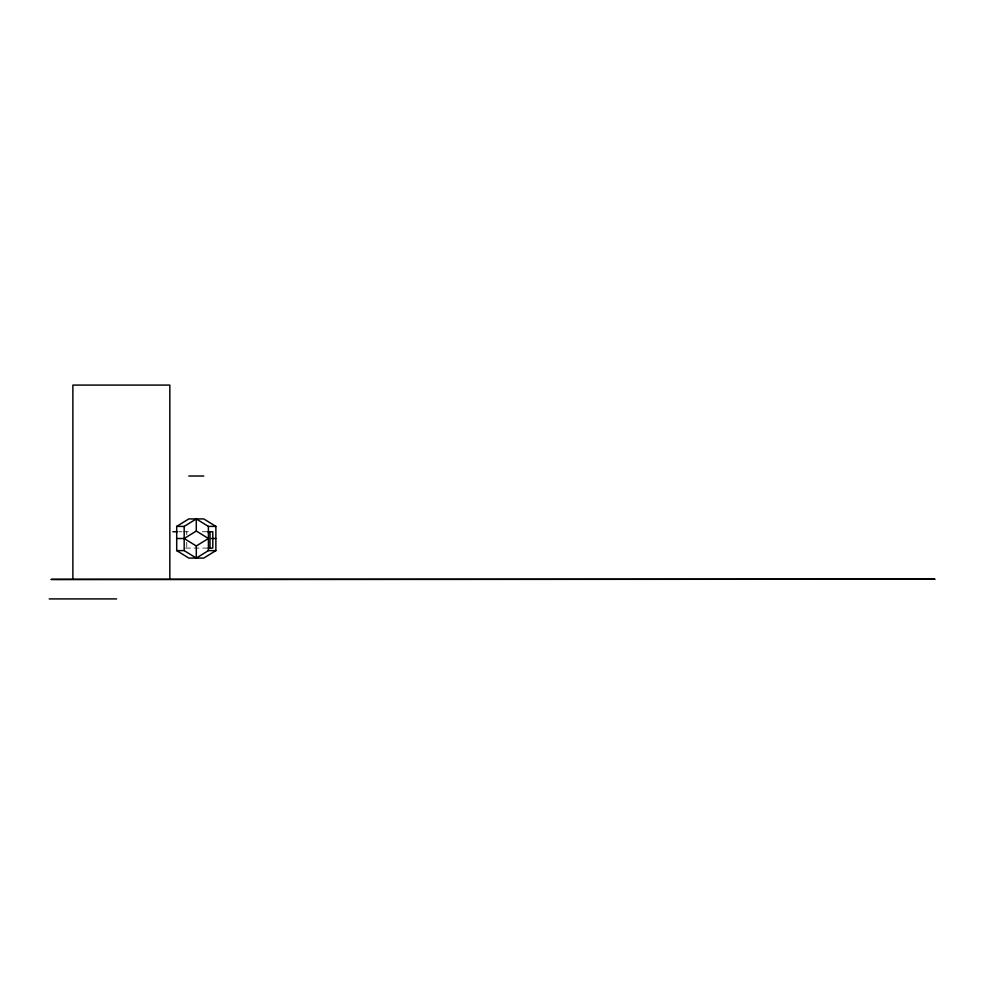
<?xml version="1.0" encoding="UTF-8"?>
<svg xmlns="http://www.w3.org/2000/svg" width="984" height="984" viewBox="0 0 984 984"><rect width="100%" height="100%" fill="white"/><g stroke="black" fill="none" stroke-linecap="round" stroke-linejoin="round"><path stroke-width="0.74" stroke-dasharray="4.92 3.69" d="M178.879 531.741L181.868 531.741M183.356 531.741L191.351 531.741M202.36 531.741L206.947 531.741M185.509 548.088L210.01 548.088M186.751 531.741L186.751 534.718M186.751 542.147L186.751 548.088"/><path stroke-width="1.48" d="M176.702 526.403L188.805 518.925L203.774 518.925L215.877 526.403L215.877 550.609L203.774 558.088L188.805 558.088L176.702 550.609L176.702 526.403L184.18 526.403L196.296 518.925L208.399 526.403L215.877 526.403M176.702 538.506L184.18 538.506L196.296 531.028L196.296 518.925M215.877 550.609L208.399 550.609L196.296 558.088L196.296 545.985L208.399 538.506L196.296 531.028M188.805 476.022L203.774 476.022M172.913 531.741L177.391 531.741M207.587 531.741L212.79 531.741L212.79 548.088L208.19 548.088M211.388 538.506L215.877 538.506M176.702 550.609L184.18 550.609L196.296 558.088M49.2 598.912L116.641 598.912M184.18 538.506L196.296 545.985M210.01 531.741L210.01 548.088M208.399 526.403L208.399 550.609M184.18 526.403L184.18 550.609M169.838 579.219L169.838 385.088L72.877 385.088L72.877 579.219M934.8 579.219L51.254 579.428L934.8 579.219"/></g></svg>
